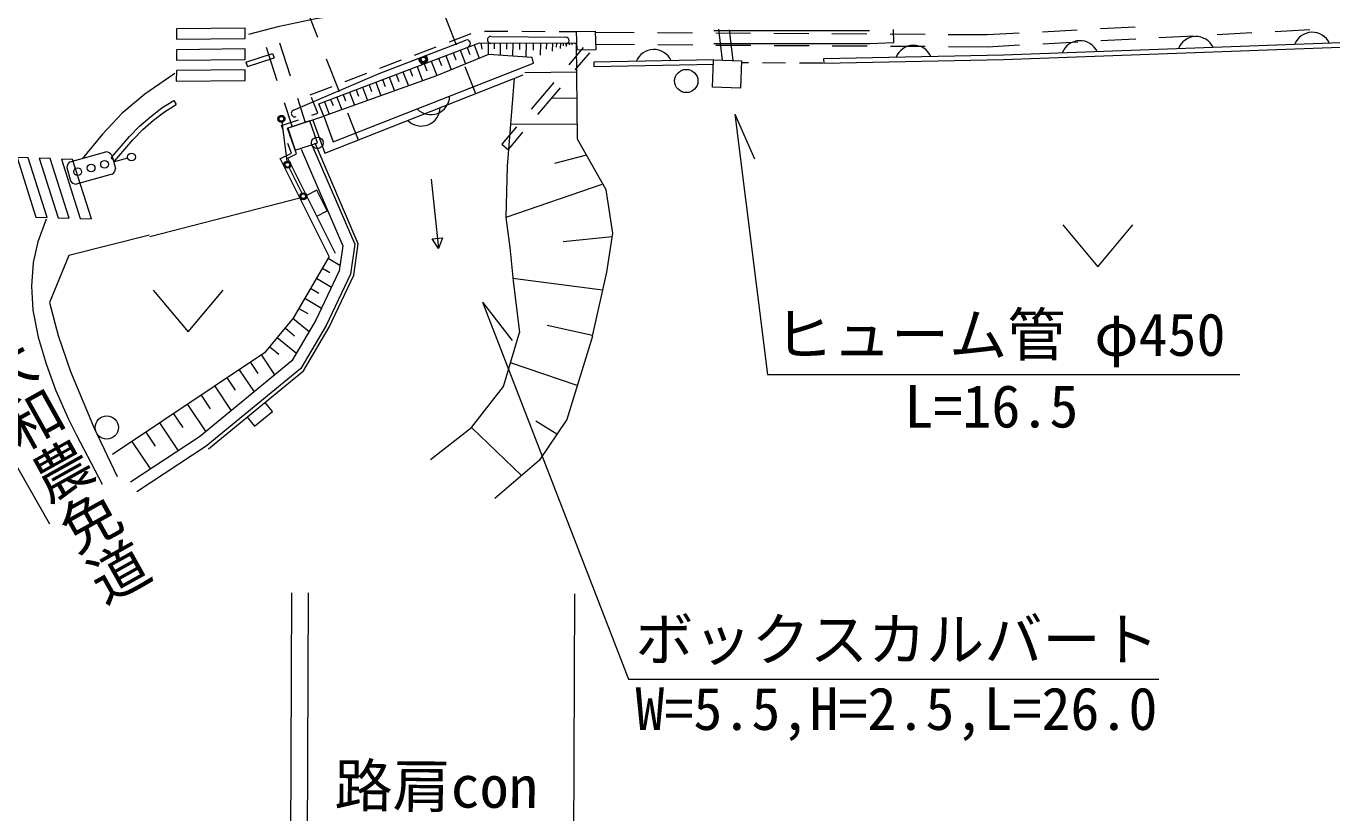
# Model space of a CAD drawing. Units: millimetres, scale not verified. Extents: x 40000 to 680000, y 20000 to 380000.
# Drawn here: x 190647 to 246786, y 244001 to 277855 of the extents above; entities that cross this region are included whole.
import ezdxf
from ezdxf.enums import TextEntityAlignment as Align

# ---------------------------------------------------------------- set-up
doc = ezdxf.new("R2010")
doc.units = ezdxf.units.MM
doc.header["$LTSCALE"] = 1000
for name, color, linetype, lineweight in [('M-BGD', 7, 'Continuous', 13), ('M-STR-HTXT', 7, 'Continuous', 13), ('M-STR-STRC', 7, 'Continuous', 13)]:
    doc.layers.add(name, color=color, linetype=linetype, lineweight=lineweight)
doc.layers.add('M-BMK-HTXT', color=7, linetype='Continuous')
doc.styles.add('@ＭＳ ゴシック', font='')
doc.styles.add('ＭＳ ゴシック', font='')
doc.styles.get('@ＭＳ ゴシック').set_extended_font_data('@MS Gothic')
doc.styles.get('ＭＳ ゴシック').set_extended_font_data('MS Gothic')

msp = doc.modelspace()

# ---------------------------------------------------------------- linework, layer by layer
at = {"layer": 'M-BGD'}
for p, q in [((202625, 278767), (203178, 277372)), ((208586, 278440), (209138, 277046)), ((208843, 277181), (209778, 277538)), ((210359, 277639), (211359, 277634)), ((211959, 277631), (212959, 277626)), ((213559, 277623), (214316, 277619)), ((215118, 277594), (216793, 277583)), ((217793, 277577), (219293, 277568)), ((220220, 277661), (226910, 277661)), ((220293, 277562), (221793, 277552)), ((220418, 277718), (220577, 276387)), ((220873, 277699), (221032, 276370)), ((222793, 277546), (224293, 277537)), ((225293, 277530), (226793, 277521)), ((227793, 277515), (229293, 277505)), ((227955, 277155), (227932, 277704)), ((230293, 277499), (231969, 277489)), ((231969, 277489), (233341, 277562)), ((234340, 277615), (235838, 277695)), ((236836, 277748), (238334, 277828)), ((239353, 277362), (240851, 277442)), ((241849, 277495), (243347, 277575)), ((244346, 277629), (245843, 277709)), ((200965, 276948), (201430, 275521)), ((201535, 277136), (201999, 275709)), ((207348, 276611), (208283, 276967)), ((209307, 276823), (209535, 276226)), ((209606, 276937), (209720, 276638)), ((209904, 277051), (210127, 276468)), ((210200, 277140), (210241, 276867)), ((210512, 277138), (210509, 276624)), ((210769, 277137), (210768, 276880)), ((211026, 277136), (211023, 276596)), ((211296, 277134), (211295, 276865)), ((211566, 277133), (211563, 276558)), ((211854, 277132), (211852, 276844)), ((212141, 277130), (212138, 276517)), ((212448, 277129), (212447, 276822)), ((212755, 277127), (212752, 276611)), ((213013, 277126), (213012, 276868)), ((213271, 277124), (213269, 276779)), ((213443, 277123), (213442, 276951)), ((213616, 277123), (213614, 276892)), ((213741, 277122), (213740, 277007)), ((213866, 277121), (213865, 276973)), ((214603, 276936), (213977, 276192)), ((213991, 277121), (213990, 277047)), ((214116, 277120), (214115, 277055)), ((214241, 277119), (214240, 277087)), ((215131, 277074), (216806, 277063)), ((217806, 277057), (219306, 277048)), ((220220, 277111), (226919, 277111)), ((220306, 277041), (221806, 277032)), ((222806, 277026), (224306, 277016)), ((225306, 277010), (226806, 277001)), ((226919, 277111), (227955, 277155)), ((227806, 276995), (229306, 276985)), ((230306, 276979), (231981, 276969)), ((231981, 276969), (233361, 277042)), ((234360, 277096), (235858, 277176)), ((236856, 277229), (238354, 277309)), ((200100, 276301), (200163, 276111)), ((200163, 276111), (201306, 276485)), ((203546, 276443), (204099, 275048)), ((205853, 276041), (206788, 276397)), ((207761, 276233), (207878, 275925)), ((208068, 276351), (208307, 275724)), ((208382, 276470), (208501, 276157)), ((208695, 276590), (208928, 275978)), ((209001, 276706), (209118, 276400)), ((214871, 276711), (214245, 275967)), ((220203, 276401), (215050, 276304)), ((215050, 276304), (215054, 276104)), ((221700, 276274), (221405, 276275)), ((223300, 276267), (222300, 276271)), ((224900, 276261), (223900, 276265)), ((224933, 276449), (224937, 276249)), ((203493, 272385), (212016, 275765)), ((204358, 275471), (205293, 275827)), ((206258, 275660), (206484, 275069)), ((206554, 275773), (206667, 275477)), ((206850, 275886), (207080, 275282)), ((207151, 276001), (207266, 275699)), ((207453, 276116), (207688, 275500)), ((209507, 276116), (209968, 274952)), ((214324, 275869), (212093, 275850)), ((220207, 276201), (215054, 276104)), ((202863, 274901), (203798, 275257)), ((204831, 275116), (204938, 274837)), ((205110, 275222), (205327, 274654)), ((205394, 275331), (205503, 275047)), ((205678, 275439), (205899, 274859)), ((205968, 275550), (206079, 275260)), ((213333, 275427), (212367, 274280)), ((213601, 275202), (212635, 274055)), ((201739, 274570), (202080, 273523)), ((202309, 274758), (202649, 273714)), ((203185, 274103), (202912, 274782)), ((203471, 274597), (203675, 274062)), ((203739, 274699), (203841, 274432)), ((204007, 274802), (204215, 274255)), ((204280, 274906), (204384, 274633)), ((204553, 275010), (204765, 274453)), ((214333, 274754), (213218, 274744)), ((202930, 274018), (203185, 274103)), ((204467, 274119), (204928, 272955)), ((201626, 273582), (202361, 273828)), ((201702, 273371), (201626, 273582)), ((202980, 273812), (203493, 272385)), ((211723, 273515), (211097, 272771)), ((214342, 273638), (211466, 273614)), ((211991, 273290), (211365, 272546)), ((201557, 272147), (202055, 272382)), ((201899, 272175), (202277, 272354)), ((202055, 272382), (201903, 272805)), ((211097, 272771), (211365, 272546)), ((214740, 272303), (213365, 271949)), ((194305, 272185), (194458, 272055)), ((203681, 267943), (201583, 272135)), ((203950, 268077), (201899, 272175)), ((208064, 271264), (208374, 268280)), ((203147, 270797), (202700, 270573)), ((203595, 269903), (203147, 270797)), ((215448, 271051), (211278, 269625)), ((195966, 268807), (202416, 270472)), ((203148, 269679), (203595, 269903)), ((235225, 269301), (236725, 267501)), ((236725, 267501), (238225, 269301)), ((195948, 268861), (192484, 267989)), ((208104, 268705), (208552, 268751)), ((208374, 268280), (208104, 268705)), ((208552, 268751), (208374, 268280)), ((215843, 268781), (213743, 268576)), ((203637, 267867), (204141, 267572)), ((203384, 267436), (203706, 267247)), ((203131, 267005), (203775, 266627)), ((215433, 266488), (211578, 266996)), ((196113, 266493), (197613, 264693)), ((197613, 264693), (199113, 266493)), ((202625, 266142), (203346, 265719)), ((202878, 266573), (203238, 266362)), ((202372, 265711), (202759, 265484)), ((202117, 265281), (202812, 264712)), ((201444, 264458), (202267, 263786)), ((201780, 264870), (202192, 264533)), ((211166, 262346), (211865, 264675)), ((214999, 264542), (213054, 264976)), ((214991, 264507), (213891, 260927)), ((201119, 264061), (201517, 263736)), ((200287, 263383), (200604, 262908)), ((200761, 263700), (201332, 262846)), ((214341, 262392), (211473, 263368)), ((199812, 263066), (200446, 262117)), ((198757, 262361), (199462, 261306)), ((199284, 262713), (199637, 262186)), ((209801, 260579), (211166, 262346)), ((198170, 261969), (198562, 261382)), ((201236, 261278), (200918, 261664)), ((196985, 261177), (197385, 260579)), ((197584, 261577), (198368, 260404)), ((200464, 260642), (201236, 261278)), ((196387, 260778), (197187, 259581)), ((200146, 261028), (200464, 260642)), ((208034, 259213), (209801, 260579)), ((211943, 258512), (209801, 260579)), ((213466, 260298), (212558, 260855)), ((213891, 260927), (212701, 259166)), ((195198, 259983), (195992, 258794)), ((195792, 260380), (196190, 259786)), ((212701, 259166), (210797, 257524))]:
    msp.add_line(p, q, dxfattribs=at)
for points in [[(214316, 277619), (215117, 277640), (215137, 276834), (214336, 276813)], [(221407, 276356), (221363, 275184), (220159, 275229), (220203, 276401)], [(201902, 273464), (202219, 272515), (203168, 272832), (202851, 273781)]]:
    msp.add_lwpolyline(points, close=True, dxfattribs=at)
for points in [[(254205, 277387), (232666, 276610), (224933, 276449)], [(203238, 274508), (210139, 277140), (214329, 277119)], [(214991, 264507), (215608, 267270), (215870, 268952), (215588, 270806), (214348, 272996), (214313, 277119)], [(254213, 277188), (232671, 276410), (224937, 276249)], [(200100, 276301), (201244, 276675), (201306, 276485)], [(212465, 276260), (212403, 276498), (210527, 276631), (208285, 275714), (203450, 273981)], [(203450, 273981), (203850, 272871), (212465, 276260)], [(211625, 275610), (211324, 271833), (211278, 269625), (211448, 268326), (211588, 266891), (211865, 264675)], [(194305, 272185), (195085, 273102), (195527, 273548), (195993, 273958), (196485, 274336), (196995, 274657), (197101, 274487)], [(194458, 272055), (195233, 272966), (195665, 273402), (196120, 273804), (196599, 274172), (197101, 274487)], [(202277, 272354), (201883, 273457), (203450, 273981), (203238, 274508)], [(202471, 272556), (204258, 268398), (204106, 267326), (203103, 265207), (202074, 263458), (198096, 260181), (195139, 258231)], [(202931, 272753), (204773, 268467), (204590, 267181), (203545, 264972), (202460, 263128), (198394, 259778), (195414, 257814)], [(198489, 259662), (202576, 263029), (203678, 264902), (204735, 267137), (204928, 268487), (203068, 272812)], [(192484, 267989), (191647, 265957), (192031, 264547), (192551, 262990), (193573, 260559), (194561, 258480)], [(203681, 267943), (202127, 265294), (200900, 263793), (194366, 259427)]]:
    msp.add_lwpolyline(points, dxfattribs=at)
for centre, radius in [((219030, 275493), 500), ((203168, 272832), 250), ((194114, 260582), 500)]:
    msp.add_circle(centre, radius, dxfattribs=at)
for centre, start, end in [((240948, 276596), 24.688, 159.4483), ((245945, 276776), 24.688, 159.4483), ((217632, 276040), 23.6897, 158.45), ((228806, 276217), 23.8077, 158.568), ((235952, 276416), 24.688, 159.4483), ((208043, 274856), 224.0899, 358.8502), ((207639, 274366), 224.2526, 359.0129)]:
    msp.add_arc(centre, 812, start, end, dxfattribs=at)
at = {"layer": 'M-STR-HTXT'}
for p, q in [((221122, 274059), (221967, 272150)), ((210262, 265972), (211543, 264324)), ((202058, 253475), (201982, 234196)), ((202779, 253472), (202731, 241270)), ((214220, 253427), (214145, 234284))]:
    msp.add_line(p, q, dxfattribs=at)
for points in [[(221122, 274059), (222528, 262867), (242828, 262867)], [(210262, 265972), (216542, 249753), (239342, 249753)]]:
    msp.add_lwpolyline(points, dxfattribs=at)
at = {"layer": 'M-STR-STRC'}
for p, q in [((210630, 277412), (213845, 277374)), ((201645, 273716), (201863, 272041)), ((192537, 272019), (194080, 272442)), ((194326, 272302), (194485, 271724)), ((192397, 271773), (192556, 271194)), ((194405, 272013), (195016, 272180)), ((201950, 271758), (202496, 270666)), ((194345, 271478), (192802, 271054)), ((189936, 259465), (191658, 256434))]:
    msp.add_line(p, q, dxfattribs=at)
for points in [[(257906, 279857), (240275, 278930), (234767, 278695), (230030, 278557), (222527, 278574), (214052, 278617), (211799, 278624), (209937, 278637), (207980, 278642), (206036, 278542), (204541, 278382), (203107, 278169), (201473, 277829), (200209, 277497)], [(202140, 274235), (205832, 275809), (209547, 277248)], [(197045, 275818), (195755, 274927), (194777, 274105), (193934, 273198), (193063, 272138)], [(191513, 269548), (191147, 268567), (190944, 267679), (190872, 266660), (190937, 265632), (191168, 264466), (191505, 263326), (191910, 262206), (192472, 260939)], [(192472, 260939), (192810, 260253), (193922, 258152)]]:
    msp.add_lwpolyline(points, dxfattribs=at)
for points in [[(200071, 277771), (197112, 277737), (197110, 277287), (200068, 277321)], [(200066, 276871), (197110, 276838), (197107, 276388), (200063, 276421)], [(197107, 275938), (197105, 275488), (200058, 275521), (200061, 275971)], [(190256, 272200), (191068, 269637), (191545, 269620), (190733, 272184)], [(191211, 272168), (192023, 269604), (192500, 269588), (191688, 272152)], [(192977, 269571), (193454, 269555), (192642, 272119), (192165, 272136)]]:
    msp.add_lwpolyline(points, close=True, dxfattribs=at)
for centre, radius in [((207725, 276421), 100), ((201625, 273865), 150), ((201625, 273865), 120), ((201625, 273865), 100), ((195177, 272225), 167), ((192862, 271589), 167), ((193441, 271748), 167), ((194020, 271907), 167), ((201882, 271892), 150), ((201882, 271892), 120), ((201882, 271892), 100), ((202563, 270532), 150), ((202563, 270532), 120), ((202563, 270532), 100)]:
    msp.add_circle(centre, radius, dxfattribs=at)
for centre, radius, start, end in [((210628, 277262), 150, 89.3252, 269.3252), ((213843, 277224), 150, 269.3252, 89.3252), ((209602, 277108), 150, 291.1721, 111.1721), ((207725, 276421), 188, 164.3022, 58.042), ((207725, 276421), 150, 152.5817, 69.7625), ((207725, 276421), 112, 111.17213, 111.1721), ((202198, 274097), 150, 113.0844, 293.0844), ((194079, 272155), 288, 30.8791, 89.8161), ((192727, 271748), 331, 125.0516, 175.6436), ((194208, 271719), 277, 299.6612, 1.0341), ((192809, 271353), 299, 212.1267, 268.5685)]:
    msp.add_arc(centre, radius, start, end, dxfattribs=at)

# ---------------------------------------------------------------- texts
at = {"layer": 'M-BMK-HTXT', "style": '@ＭＳ ゴシック'}
msp.add_text('大和農免道', height=1833, rotation=299.171, dxfattribs=at).set_placement((189106, 264212), align=Align.MIDDLE_LEFT)
at = {"layer": 'M-STR-HTXT', "style": 'ＭＳ ゴシック'}
for s, p in [('ヒューム管 φ450', (222828, 263117)), ('ボックスカルバート', (216842, 250003))]:
    msp.add_text(s, height=1833, dxfattribs=at).set_placement(p, align=Align.BOTTOM_LEFT)
for s, p in [('L=16.5', (228406, 262416)), ('W=5.5,H=2.5,L=26.0', (216842, 249403))]:
    msp.add_text(s, height=1833, dxfattribs=at).set_placement(p, align=Align.TOP_LEFT)
msp.add_text('路肩con', height=1833, rotation=359.543, dxfattribs=at).set_placement((208262, 243690), align=Align.BOTTOM_CENTER)

doc.saveas('drawing.dxf')
